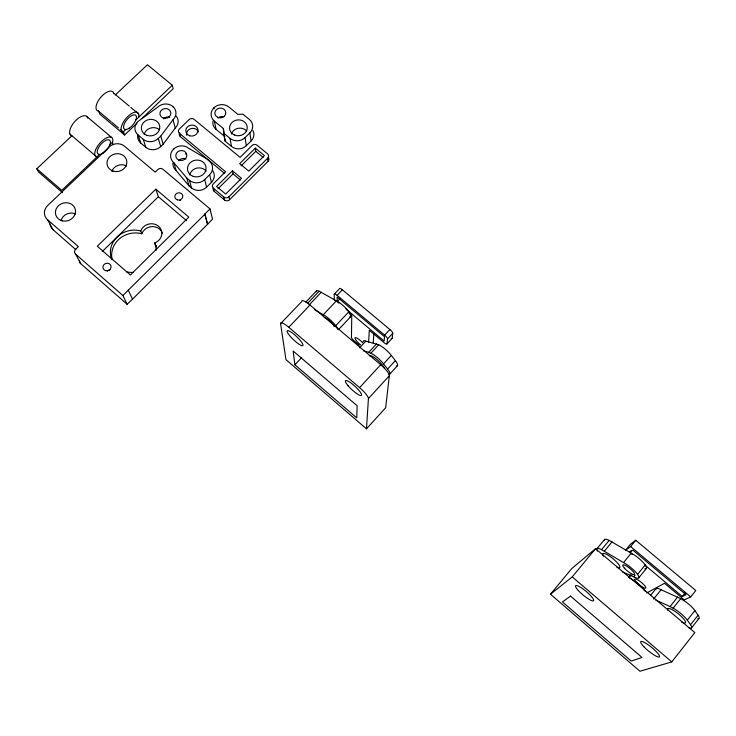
<?xml version="1.0" encoding="UTF-8"?>
<svg xmlns="http://www.w3.org/2000/svg" width="736" height="736" viewBox="0 0 736 736"><rect width="100%" height="100%" fill="white"/><g stroke="black" fill="none" stroke-linecap="round" stroke-linejoin="round"><path stroke-width="1.1" d="M368.598 342.553L369.279 330.243L383.98 342.571A3.928 0.984 42.8 0 0 387.044 343.841L392.196 338.266L392.757 333.307A3.965 1.03 42.8 0 0 389.896 329.535L342.36 289.8A3.938 1.012 43.6 0 0 339.434 288.724L334.199 294.234L334.328 299.607A3.892 0.966 43.5 0 0 334.816 300.72M366.491 428.83L368.423 398.572L389.344 375.737A11.859 2.788 42.6 0 0 380.714 364.716L309.994 305.017A11.712 2.705 43.6 0 0 301.64 301.64L280.582 323.647L285.964 359.637L366.491 428.83L385.664 407.744L389.344 375.737M373.216 342.838L373.824 333.776M387.044 343.841L387.541 338.937L392.757 333.307M138.101 134.982L143.189 139.242A10.69 9.522 -10.8 0 0 158.277 138.497L160.761 136.114L173.006 119.766A10.626 9.439 -9.5 0 0 172.748 106.398A10.626 9.439 -9.5 0 0 157.771 107.125L137.954 121.495A10.69 9.504 -10.9 0 0 138.101 134.982L140.806 143.097L145.82 147.31A10.552 9.421 -10.9 0 0 160.724 146.565L163.162 144.21L175.242 128.036A10.488 9.338 -9.6 0 0 176.217 116.058M671.784 661.903L694.812 632.574L595.525 548.697L571.688 568.615L550.473 594.237L639.952 671.241L671.784 661.903L572.231 576.904L550.473 594.237M688.39 627.624A13.101 2.972 38.5 0 0 690.543 624.754L698.068 615.195L694.894 610.576A13.101 3.1 38.4 0 0 680.717 598.662L661.066 589.766A12.779 2.99 38.7 0 0 655.868 589.729M691.472 627.928L698.961 618.406M690.543 624.754L687.323 620.163L694.894 610.576M646.87 592.912L664.525 583.271L684.296 599.886L690.699 596.896L695.778 590.502L635.748 540.279L630.43 544.254L625.407 550.399L630.642 546.517L635.748 540.279M655.656 600.015L670.064 606.538L677.635 597.034M645.5 565.579L682.29 596.482L685.152 592.885M670.064 606.538L673.136 608.194L680.717 598.662M653.596 599.086L661.066 589.766M650.56 595.378L655.96 588.653M644.12 590.741L644.57 590.18M622.224 571.78L633.742 576.822L635.122 575.12M633.742 576.822A12.935 3.036 39.2 0 0 637.551 574.384L645.251 564.954M638.774 577.852L646.41 568.431M630.43 574.779L628.388 577.291L632.058 574.954M597.448 551.108A12.659 2.944 39.5 0 1 601.542 549.645L623.53 562.589L631.221 553.168A12.908 3.137 39 0 1 643.779 563.104A12.908 3.137 39 0 1 644.856 568.799M632.362 554.539L629.731 552.331L631.175 550.565M601.542 549.645L609.15 540.408L631.221 553.168M604.394 551.126L612.012 541.862M572.231 576.904L595.525 548.697M597.062 548.605L604.633 539.442M389.04 374.412A11.776 2.788 42.6 0 0 387.587 369.086L395.361 360.612L391.34 355.405A11.785 2.898 42.7 0 0 378.709 344.788L365.801 341.136A11.564 2.788 42.8 0 0 363.17 341.946M389.657 374.228L397.366 365.81M368.423 398.572A11.923 2.521 42.6 0 0 359.6 387.642L380.714 364.716M387.587 369.086L383.539 363.888L391.34 355.405M363.428 350.851L368.745 352.296L376.547 343.878M387.541 338.937A3.974 1.012 42.8 0 0 384.661 335.174L389.896 329.535M368.745 352.296L370.889 353.225L378.709 344.788M359.646 347.751L365.801 341.136M338.477 329.682L350.759 316.618M294.888 364.78L293.112 350.952L357.144 405.775L356.739 417.892L294.888 364.78L301.732 357.53M335.717 325.717L348.864 311.76M334.199 294.234A3.938 0.994 43.5 0 1 337.106 295.338L342.36 289.8M314.787 309.773L323.233 314.732L336.407 300.84A11.767 2.916 43.4 0 1 347.981 310.61A11.767 2.916 43.4 0 1 349.416 316.931M338.956 303.168L337.217 301.705L340.179 298.586M305.836 302.082L316.544 290.886M307.62 303.287L319.139 291.226L336.407 300.84M308.991 305.109L321.301 292.21M280.582 323.647A11.776 2.447 43.5 0 1 288.76 327.272L309.994 305.017M179.51 133.418L225.566 171.718L213.366 183.779A3.57 3.238 -8.5 0 0 213.504 188.361L223.882 197.046A3.57 3.257 -8 0 0 228.924 196.788L267.628 158.231A3.533 3.192 -4.6 0 0 267.426 153.723L257.085 145.231A3.524 3.183 -5.1 0 0 252.117 145.48L240.092 157.357L194.083 119.333A3.514 3.137 -8.3 0 0 189.124 119.582L179.409 128.956A3.524 3.146 -9.1 0 0 179.51 133.418L180.375 136.666L224.434 173.328M213.238 188.14A3.551 3.229 -8.5 0 0 214.204 191.36L224.526 200.008A3.551 3.238 -8.1 0 0 229.54 199.75L268.033 161.368A3.514 3.183 -4.6 0 0 268.263 157.302M47.518 219.696L78.375 246.634L75.624 249.302A3.735 3.376 -19 0 0 75.596 254.122L80.675 263.608L127.135 304.299L132.526 299.166L207.607 224.25L204.856 214.02L209.999 208.914L162.932 169.289A3.625 3.257 -11.4 0 0 157.826 169.547L155.186 172.114L124.458 146.179A10.856 9.678 -13.1 0 0 109.213 146.942L47.693 205.51A11.095 9.927 -18.2 0 0 47.518 219.696L53.084 229.742L75.817 249.614M207.607 224.25L212.52 219.107L209.999 208.914M127.135 304.299L122.903 295.513L204.994 214.13M232.438 170.798L216.605 186.475L225.676 194.065L241.5 178.333L232.438 170.798L233.027 173.88L240.405 180.016M255.337 148.129L239.697 163.613L248.759 171.111L264.39 155.572L255.337 148.129L255.806 151.312L263.175 157.366M218.068 188.71L233.027 173.88M241.031 165.95L255.806 151.312M173.862 162.739L186.88 178.167L189.474 180.348A10.782 9.743 -9.3 0 0 204.7 179.566L209.64 174.708A10.764 9.715 -8.9 0 0 209.236 160.954L206.65 158.792L188.701 148.304A10.736 9.651 -9.8 0 0 173.576 149.077A10.736 9.651 -9.8 0 0 173.862 162.739L176.116 170.54L188.968 185.803L191.526 187.956A10.635 9.632 -9.4 0 0 206.558 187.183L211.425 182.372A10.617 9.605 -9 0 0 212.86 170.807M251.114 140.981L249.872 132.857A10.617 9.522 -5.6 0 0 249.329 119.407L242.88 114.135L237.903 114.384L228.905 107.024A10.589 9.458 -6.5 0 0 213.964 107.769A10.589 9.458 -6.5 0 0 214.397 121.136L223.394 128.542L223.542 133.041L225.133 141.165L231.5 146.427A10.497 9.439 -6 0 0 246.348 145.682L251.114 140.981A10.479 9.412 -5.6 0 0 252.89 130.474M223.542 133.041L230 138.359A10.635 9.54 -5.9 0 0 245.042 137.614L249.872 132.857M102.276 251.537L158.35 196.724L155.83 189.17L97.29 246.238L130.382 274.997L188.812 217.102L155.83 189.17M98.504 110.759L99.783 114.108L124.605 134.992L136.924 123.252M141.864 118.542L173.208 88.688L172.316 85.229L147.448 64.759L115.368 94.916M99.627 154.394L61.815 190.376L36.8 168.756L71.898 135.774A12.319 5.787 -49.5 0 1 74.796 121.523A12.319 5.787 -49.5 0 1 87.74 118.192M109.94 144.587L112.277 142.361L113.151 144.67M125.764 129.527L123.446 131.735L124.605 134.992M135.939 119.848L172.316 85.229M629.731 552.331L632.822 550.096L685.989 594.716L682.29 596.482M629.363 577.944L631.304 578.974A12.236 2.797 39.1 0 1 645.297 591.312M212.989 120.989A10.451 9.347 -6.6 0 0 216.09 129.389L224.977 136.721M113.648 93.104L129.251 106.122M130.815 107.428L138.662 113.979M337.106 295.338L384.661 335.174M630.642 546.517L690.699 596.896M345.902 308.991L384.118 341.053L384.514 336.738L337.134 297.031L337.217 301.705M349.195 313.38L351.762 315.532L351.449 337.465A3.698 0.874 43 0 0 354.191 340.943L359.297 345.258M111.127 121.725L98.698 111.274A12.245 5.704 -50.4 0 1 100.933 97.106A12.245 5.704 -50.4 0 1 113.822 93.776M111.964 122.424L118.468 127.898M120.18 129.343L123.62 132.232A12.3 5.428 -50.4 0 1 127.567 116.748A12.3 5.428 -50.4 0 1 138.635 117.282M86.563 116.297L111.67 137.494M158.35 196.724L186.622 220.699M69.966 134.118L96.867 157.026A12.383 5.502 -49.5 0 1 101.991 141.018A12.383 5.502 -49.5 0 1 112.461 142.858M288.76 327.272L359.6 387.642M62.459 192.63L38.419 171.856L36.8 168.756M75.596 254.122L122.903 295.513M128.266 290.177L132.526 299.166M111.486 258.759A23.028 21.013 -16 0 1 117.254 236.891A23.028 21.013 -16 0 1 140.742 230.957L141.827 233.772A22.899 20.921 -16.1 0 0 119.195 239.016A22.899 20.921 -16.1 0 0 112.222 259.698M140.742 230.957A10.893 9.927 -14.2 0 1 158.58 226.274A10.893 9.927 -14.2 0 1 154.707 242.954L155.728 245.704A22.899 20.921 -16.1 0 1 156.216 247.029M143.189 139.242L145.82 147.31M158.277 138.497L160.724 146.565M160.761 136.114L163.162 144.21M173.595 149.068L173.733 149.564M186.88 178.167L188.968 185.803M173.006 119.766L175.242 128.036M189.474 180.348L191.526 187.956M172.739 106.389L172.877 106.922M204.856 214.02L207.478 224.14M204.7 179.566L206.558 187.183M209.64 174.708L211.425 182.372M213.504 188.361L214.204 191.36M223.882 197.046L224.526 200.008M228.924 196.788L229.54 199.75M214.397 121.136L216.09 129.389M213.983 107.76L214.194 108.818M223.394 128.542L224.186 132.627M230 138.359L231.5 146.427M245.042 137.614L246.348 145.682M267.628 158.231L268.033 161.368M225.05 138.938L225.133 141.165M324.272 317.63A6.891 1.61 43.4 0 1 329.654 320.859A6.891 1.61 43.4 0 1 334.135 326.526M316.259 291.815A11.61 2.834 43.6 0 1 319.139 291.226M323.233 314.732A11.813 2.76 43.4 0 1 332.138 321.623A11.813 2.76 43.4 0 1 337.778 329.415M154.707 242.954A23.028 21.013 -16 0 1 156.142 250.415M133.474 272.43A23.028 21.013 -16 0 1 126.491 271.796M156.345 245.456A10.838 9.881 -14.3 0 1 155.728 245.704M141.827 233.772A10.838 9.881 -14.3 0 1 152.205 226.578A10.838 9.881 -14.3 0 1 162.362 233.211M53.084 229.742A10.884 9.77 -18.4 0 1 50.048 223.928M61.033 220.726A9.973 8.961 -18 0 1 75.523 213.937M111.835 171.359A9.789 8.768 -13.6 0 1 126.583 166.032M179.658 200.551A3.956 3.588 -11.2 0 1 180.66 200.312M107.373 271.161A4.057 3.708 -18.4 0 1 110.06 269.928M80.675 263.608A3.662 3.321 -19.2 0 1 79.644 260.94M186.723 135.249A6.127 5.483 -8.6 0 1 190.992 128.607A6.127 5.483 -8.6 0 1 198.462 131.873M180.375 136.666A3.505 3.137 -9.1 0 1 179.704 132.949M144.173 134.568A9.136 8.142 -10.8 0 1 150.392 128.11A9.136 8.142 -10.8 0 1 159.454 129.711M140.806 143.097A10.543 9.402 -11 0 1 137.696 135.59M163.502 118.892A5.419 4.821 -9.6 0 1 169.768 117.245M231.389 134.016A8.74 7.848 -5.9 0 1 238.225 128.294A8.74 7.848 -5.9 0 1 246.799 131.183M218.022 118.082A5.4 4.83 -6.6 0 1 223.928 116.776M189.713 174.947A9.209 8.326 -9.3 0 1 196.724 168.13A9.209 8.326 -9.3 0 1 206.172 171.092M176.116 170.54A10.598 9.54 -9.9 0 1 172.914 162.932M185.398 153.944A10.598 9.54 -9.9 0 1 186.438 154.146M178.894 160.825A5.474 4.931 -9.9 0 1 185.996 158.939M360.649 344.899A6.514 1.555 43 0 1 355.074 337.741A6.514 1.555 43 0 1 362.581 342.746M392.196 338.266A3.919 1.012 42.8 0 1 391.239 338.404M668.021 610.438A11.325 2.576 38.6 0 1 673.146 610.218A11.325 2.576 38.6 0 1 684.572 620.089A11.325 2.576 38.6 0 1 681.435 622.021M673.136 608.194A13.128 2.999 38.6 0 1 687.323 620.163M698.068 615.195A13.064 3.073 38.4 0 1 697.792 618.672M603.52 556.195A10.994 2.558 39.4 0 1 606.841 554.475A10.994 2.558 39.4 0 1 618.295 563.942A10.994 2.558 39.4 0 1 616.961 567.3M604.366 540.426A12.632 3.045 39.3 0 1 609.15 540.408M623.53 562.589A12.935 3.036 39.2 0 1 637.551 574.384M369.279 355.93A10.194 2.41 42.7 0 1 376.731 359.324A10.194 2.41 42.7 0 1 384.45 368.414M370.889 353.225A11.813 2.806 42.7 0 1 383.539 363.888M395.361 360.612A11.748 2.88 42.6 0 1 396.318 365.994M570.529 596.132L562.451 601.928L631.221 661.084L642.004 657.441L570.529 596.132M62.284 220.828A10.157 9.108 -17.8 0 0 75.33 209.512A10.157 9.108 -17.8 0 0 58.797 205.436A10.157 9.108 -17.8 0 0 62.284 220.828M112.939 171.028A9.973 8.906 -13.4 0 0 126.776 161.193A9.973 8.906 -13.4 0 0 111.044 155.692A9.973 8.906 -13.4 0 0 112.939 171.028M177.431 199.879A4.002 3.634 -11.1 0 0 182.749 195.666A4.002 3.634 -11.1 0 0 176.263 193.697A4.002 3.634 -11.1 0 0 177.431 199.879M105.736 270.655A4.112 3.744 -18.3 0 0 110.98 266.009A4.112 3.744 -18.3 0 0 104.264 264.325A4.112 3.744 -18.3 0 0 105.736 270.655M189.511 135.737A6.164 5.511 -8.5 0 0 197.975 129.692A6.164 5.511 -8.5 0 0 188.158 126.298A6.164 5.511 -8.5 0 0 189.511 135.737M103.16 152.996A9.025 4.011 -49.5 0 0 109.83 140.355A9.025 4.011 -49.5 0 0 98.449 147.835A9.025 4.011 -49.5 0 0 103.16 152.996M129.196 128.211A8.961 3.956 -50.4 0 0 135.958 115.524A8.961 3.956 -50.4 0 0 124.826 122.792A8.961 3.956 -50.4 0 0 129.196 128.211M146.933 135.36A9.255 8.234 -10.7 0 0 159.73 126.298A9.255 8.234 -10.7 0 0 145.047 121.21A9.255 8.234 -10.7 0 0 146.933 135.36M163.226 118.018A5.492 4.876 -9.5 0 0 170.816 112.663A5.492 4.876 -9.5 0 0 162.086 109.646A5.492 4.876 -9.5 0 0 163.226 118.018M234.25 134.918A8.85 7.94 -5.8 0 0 247.232 127.356A8.85 7.94 -5.8 0 0 233.708 121.173A8.85 7.94 -5.8 0 0 234.25 134.918M217.727 117.337A5.474 4.885 -6.6 0 0 225.777 112.691A5.474 4.885 -6.6 0 0 217.442 108.873A5.474 4.885 -6.6 0 0 217.727 117.337M193.209 176.373A9.329 8.418 -9.2 0 0 206.016 167.118A9.329 8.418 -9.2 0 0 191.139 161.938A9.329 8.418 -9.2 0 0 193.209 176.373M179.152 160.19A5.548 4.986 -9.8 0 0 186.788 154.716A5.548 4.986 -9.8 0 0 177.956 151.634A5.548 4.986 -9.8 0 0 179.152 160.19M289.598 335.588A10.746 2.226 43.4 0 0 302.8 345.635A10.746 2.226 43.4 0 0 292.818 333.334A10.746 2.226 43.4 0 0 289.598 335.588M348.11 385.747A10.856 2.282 42.7 0 0 361.45 395.407A10.856 2.282 42.7 0 0 350.897 382.941A10.856 2.282 42.7 0 0 348.11 385.747M624.45 568.174A7.544 1.766 39.2 0 0 634.423 574.595A7.544 1.766 39.2 0 0 627.164 566.453A7.544 1.766 39.2 0 0 624.45 568.174M578.321 590.539A11.721 2.374 39.9 0 0 593.455 600.815A11.721 2.374 39.9 0 0 581.964 588.239A11.721 2.374 39.9 0 0 578.321 590.539M643.825 646.696A12.08 2.392 39.2 0 0 659.382 656.88A12.08 2.392 39.2 0 0 647.045 643.991A12.08 2.392 39.2 0 0 643.825 646.696M636.52 582.424A7.148 1.656 39 0 0 645.748 588.073A7.148 1.656 39 0 0 638.324 580.207A7.148 1.656 39 0 0 636.52 582.424"/></g></svg>
